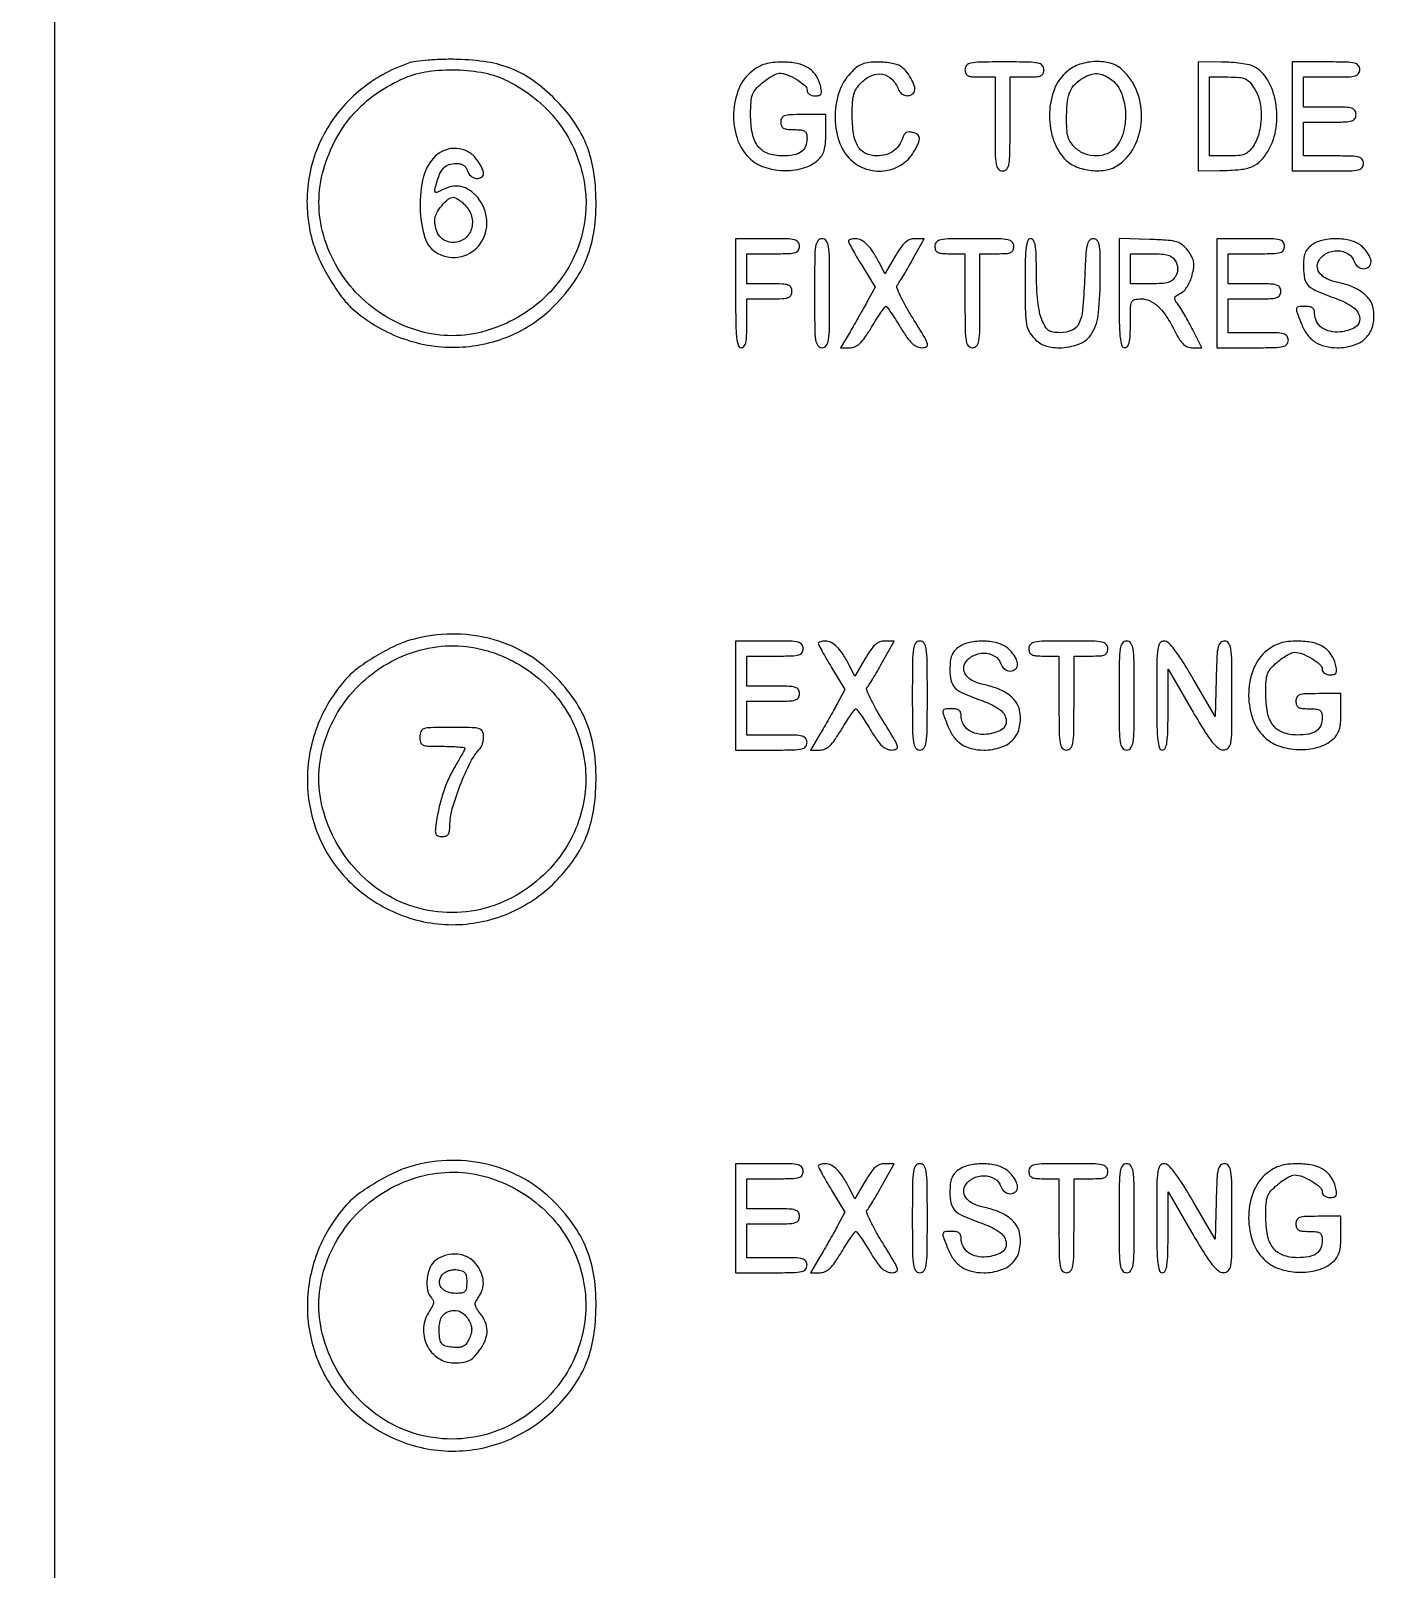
# Model space of a CAD drawing. Extents: x 0 to 1066, y 0 to 761.
# Drawn here: x 777.27 to 807.54, y 632.4 to 667.01 of the extents above; entities that cross this region are included whole.
import ezdxf

# ---------------------------------------------------------------- set-up
doc = ezdxf.new("R2010")
doc.units = 0
doc.header["$MEASUREMENT"] = 0

msp = doc.modelspace()

# ---------------------------------------------------------------- linework, layer by layer
msp.add_lwpolyline([(183.390323, 95.266879, 0.000001), (192.989143, 95.254457, 0.000118)], format="xyb")
for points in [[(409.06215, 749.15415), (40.8618, 749.132981), (40.8618, 380.65769), (40.8618, 12.1824), (501.2973, 12.1824), (961.7328, 12.1824), (961.7328, 380.646631), (961.7328, 749.110861), (961.41555, 749.1633, 0.040886), (961.153339, 749.184871, 0.000002), (934.190609, 749.194398, 0.000089), (904.448031, 749.199508, 0.000054), (869.1804, 749.195529, -0.000029), (813.61687, 749.186499, -0.000004), (696.10453, 749.175037, -0.000004), (556.774728, 749.163736, -0.000004)], [(785.7648, 666.28164, 0.09133), (784.650488, 665.651073, 0.096368), (783.858609, 664.674913, 0.097835), (783.498198, 663.486064, 0.097299), (783.61587, 662.247007, 0.038263), (783.765781, 661.854885, 0.024196), (783.996357, 661.422635, 0.024327), (784.258862, 661.028072, 0.051825), (784.505459, 660.757603, 0.092689), (785.584898, 660.105959, 0.093476), (786.823608, 659.890947, 0.09518), (788.037071, 660.14241, 0.100303), (789.045634, 660.823647, 0.044452), (789.505331, 661.382957, 0.061619), (789.802448, 661.959246, 0.060033), (789.955047, 662.602225, 0.039588), (789.980881, 663.362544, 0.038264), (789.904942, 663.983652, 0.052783), (789.737077, 664.519436, 0.053468), (789.462802, 665.003031, 0.040683), (789.068229, 665.467629, 0.039941), (788.582015, 665.881803, 0.05959), (788.094197, 666.152547, 0.057514), (787.543344, 666.306626, 0.034305), (786.8646, 666.36737, 0.011631), (786.52948, 666.366503, 0.012987), (786.206895, 666.349771, 0.013152), (785.931857, 666.321037, 0.050643)], [(800.584603, 666.097573, 0.123885), (800.301412, 665.704877, 0.085485), (800.187837, 665.165957, 0.082885), (800.260308, 664.603936, 0.104562), (800.512039, 664.145326, 0.111799), (800.750009, 663.968975, 0.06908), (801.086408, 663.873281, 0.069045), (801.436365, 663.872815, 0.111332), (801.714282, 663.976881, 0.131426), (802.095039, 664.40286, 0.103697), (802.255454, 665.002511, 0.101152), (802.16279, 665.628853, 0.118621), (801.832171, 666.128419, 0.118666), (801.572435, 666.275001, 0.075716), (801.226756, 666.318938, 0.073305), (800.871741, 666.257607, 0.095814)], [(787.991051, 665.885776, -0.052849), (788.609134, 665.489941, -0.0578), (789.110038, 664.983713, -0.058464), (789.477321, 664.381754, -0.056259), (789.701118, 663.703362, -0.098539), (789.711819, 662.612473, -0.095631), (789.305722, 661.587766, -0.093019), (788.534923, 660.76616, -0.087441), (787.502489, 660.258045, -0.142138), (786.000913, 660.257257, -0.126554), (784.653759, 661.053159, -0.126554), (783.857857, 662.400313, -0.142138), (783.858645, 663.901889, -0.052138), (784.13117, 664.570399, -0.058709), (784.527705, 665.139498, -0.058827), (785.04489, 665.599954, -0.05269), (785.673961, 665.947413, -0.064306), (786.207854, 666.0957, -0.042295), (786.845345, 666.132681, -0.042431), (787.476562, 666.062067, -0.06705)], [(793.493128, 666.097743, 0.129246), (793.197005, 665.705097, 0.088626), (793.078813, 665.156792, 0.087215), (793.157365, 664.593133, 0.118789), (793.42416, 664.156931, 0.112618), (793.752624, 663.950494, 0.075265), (794.190735, 663.867795, 0.075304), (794.633452, 663.918485, 0.113008), (794.975323, 664.100566, 0.065979), (795.063155, 664.199789, 0.074329), (795.117872, 664.314691, 0.054743), (795.146767, 664.467684, 0.019325), (795.1554, 664.690973), (795.1554, 665.1252), (794.6478, 665.1252, 0.008455), (794.354102, 665.120233, 0.072107), (794.2248, 665.097, 0.188641), (794.163268, 665.045732, 0.12648), (794.1402, 664.956, 0.087745), (794.155199, 664.871192, 0.177212), (794.198363, 664.820036, 0.10769), (794.281966, 664.793753, 0.022514), (794.4363, 664.7868, -0.021714), (794.598385, 664.779758, -0.124268), (794.679065, 664.751751, -0.187079), (794.719495, 664.695064, -0.062494), (794.7324, 664.59222, -0.091498), (794.698763, 664.409947, -0.148314), (794.602974, 664.286386, -0.113347), (794.432888, 664.216247, -0.041372), (794.17172, 664.1946, -0.086758), (793.849134, 664.250999, -0.145015), (793.628923, 664.412975, -0.116882), (793.502979, 664.698149, -0.045825), (793.4634, 665.129089, -0.015089), (793.472047, 665.415568, -0.073154), (793.505295, 665.574358, -0.095003), (793.578751, 665.696379, -0.035007), (793.723691, 665.83678, -0.021479), (793.832486, 665.920617, -0.024071), (793.944126, 665.991463, -0.024321), (794.043991, 666.042028, -0.105406), (794.108592, 666.0558, -0.095864), (794.285927, 666.021484, -0.042073), (794.500496, 665.913465, -0.039621), (794.682919, 665.780547, -0.218876), (794.7324, 665.672927, 0.137225), (794.745937, 665.624532, 0.104143), (794.783796, 665.584139, 0.087371), (794.841339, 665.557335, 0.065501), (794.910771, 665.5482, 0.051376), (795.003748, 665.557779, 0.224479), (795.046699, 665.590225, 0.158116), (795.05738, 665.652988, 0.023398), (795.032542, 665.78085, 0.090086), (794.930294, 666.01084, 0.105062), (794.757833, 666.175882, 0.089301), (794.50928, 666.273988, 0.048933), (794.1825, 666.306781, 0.02471), (793.963034, 666.296418, 0.049497), (793.792912, 666.262729, 0.05494), (793.644439, 666.199221, 0.038421)], [(795.714229, 666.06512, 0.114205), (795.446361, 665.61474, 0.083506), (795.363434, 665.036764, 0.085163), (795.473964, 664.474294, 0.127519), (795.762403, 664.068227, 0.108551), (796.108266, 663.886735, 0.105254), (796.502405, 663.864143, 0.106878), (796.866822, 664.003573, 0.11522), (797.129518, 664.278312, 0.021165), (797.238199, 664.481461, 0.127063), (797.261365, 664.598049, 0.232712), (797.218627, 664.673758, 0.086167), (797.104143, 664.725943, 0.067058), (797.027289, 664.735355, 0.120753), (796.966162, 664.719591, 0.12276), (796.919909, 664.677609, 0.07065), (796.887101, 664.609411, -0.072622), (796.800976, 664.432171, -0.089596), (796.672495, 664.301259, -0.08774), (796.504031, 664.221738, -0.066597), (796.301187, 664.1946, -0.114856), (796.051075, 664.252822, -0.145297), (795.877522, 664.413208, -0.099183), (795.777915, 664.696134, -0.035212), (795.7476, 665.126069, -0.014703), (795.755929, 665.409243, -0.055361), (795.785825, 665.584021, -0.07729), (795.847279, 665.716512, -0.049247), (795.955255, 665.848145, -0.096703), (796.188825, 666.005412, -0.146157), (796.430827, 666.032024, -0.15206), (796.641032, 665.92191, -0.107279), (796.786538, 665.69625, 0.127947), (796.852811, 665.602126, 0.131147), (796.95596, 665.553314, 0.142401), (797.063276, 665.564266, 0.159485), (797.142419, 665.631052, 0.211029), (797.156563, 665.733173, 0.047286), (797.091019, 665.900749, 0.046742), (796.982902, 666.07291, 0.065556), (796.854731, 666.201159, 0.088545), (796.777629, 666.241119, 0.025252), (796.646536, 666.274736, 0.02458), (796.492106, 666.298294, 0.023821), (796.334478, 666.306909, 0.026305), (796.12443, 666.297319, 0.068477), (795.977586, 666.262166, 0.074054), (795.852448, 666.190592, 0.034872)], [(798.2856, 666.1404, 0.094959), (798.302163, 666.053974, 0.184152), (798.34905, 666.002925, 0.098846), (798.442039, 665.97753, 0.017388), (798.624, 665.9712), (798.9624, 665.9712), (798.9624, 664.9137, 0.002827), (798.966131, 664.253741, 0.036854), (798.986934, 664.009537, 0.138781), (799.038194, 663.899068, 0.218517), (799.1316, 663.8562, 0.218517), (799.225006, 663.899068, 0.138781), (799.276266, 664.009537, 0.036854), (799.297069, 664.253741, 0.002827), (799.3008, 664.9137), (799.3008, 665.9712), (799.6815, 665.9712, 0.013964), (799.891258, 665.977059, 0.090841), (799.993463, 666.00175, 0.188085), (800.044034, 666.052795, 0.102588), (800.0622, 666.1404, 0.193568), (800.025002, 666.232885, 0.15568), (799.930013, 666.284421, 0.043488), (799.721005, 666.305667, 0.003595), (799.1739, 666.3096, 0.003595), (798.626795, 666.305667, 0.043488), (798.417788, 666.284421, 0.15568), (798.322798, 666.232885, 0.193568)], [(801.563697, 665.925839, -0.143223), (801.791398, 665.641523, -0.079931), (801.89386, 665.206353, -0.077332), (801.855665, 664.745218, -0.11509), (801.674396, 664.38495, -0.119537), (801.485984, 664.245395, -0.098447), (801.240327, 664.194752, -0.09388), (800.983877, 664.241462, -0.097006), (800.765603, 664.378547, -0.056872), (800.664683, 664.49764, -0.080028), (800.606787, 664.623996, -0.054705), (800.578963, 664.795724, -0.014142), (800.572491, 665.076497, -0.025001), (800.591555, 665.421355, -0.075567), (800.650982, 665.648338, -0.098225), (800.764437, 665.813205, -0.062967), (800.9505, 665.953619, -0.051006), (801.115266, 666.026958, -0.090781), (801.261914, 666.046995, -0.090761), (801.406171, 666.013781, -0.050966)], [(803.5308, 665.0829), (803.5308, 663.8562), (804.01725, 663.864633, 0.018847), (804.48022, 663.890133, 0.076273), (804.753629, 663.958481, 0.107083), (804.944818, 664.092269, 0.057946), (805.115022, 664.325164, 0.09461), (805.286013, 664.829818, 0.077415), (805.276601, 665.400431, 0.083451), (805.100967, 665.900865, 0.148656), (804.790784, 666.202603, 0.065462), (804.67844, 666.243066, 0.01784), (804.492459, 666.276774, 0.017725), (804.276831, 666.300191, 0.017594), (804.05955, 666.308353), (803.5308, 666.3096)], [(804.805753, 665.69625, -0.090931), (804.918074, 665.414531, -0.056823), (804.948135, 665.059609, -0.056208), (804.897225, 664.701788, -0.081785), (804.76843, 664.410909, -0.053857), (804.675167, 664.297366, -0.102503), (804.576165, 664.233735, -0.073821), (804.438488, 664.203009, -0.018052), (804.20565, 664.1946), (803.7846, 664.1946), (803.7846, 665.0829), (803.7846, 665.9712), (804.208843, 665.9712, -0.017821), (804.458818, 665.962288, -0.090339), (804.593317, 665.927735, -0.111314), (804.693076, 665.851366, -0.033754)], [(805.6458, 665.0829), (805.6458, 663.8562), (806.4495, 663.8562, 0.004147), (806.940209, 663.86027, 0.047763), (807.131588, 663.881803, 0.16431), (807.218994, 663.933393, 0.179874), (807.2532, 664.0254, 0.157888), (807.22366, 664.116616, 0.176663), (807.14745, 664.168162, 0.055952), (806.982578, 664.190253, 0.005351), (806.5764, 664.1946), (805.8996, 664.1946), (805.8996, 664.5753), (805.8996, 664.956), (806.4918, 664.956, 0.006583), (806.841692, 664.960607, 0.063075), (806.988825, 664.983193, 0.183695), (807.05767, 665.034626, 0.142406), (807.084, 665.1252, 0.142406), (807.05767, 665.215774, 0.183695), (806.988825, 665.267207, 0.063075), (806.841692, 665.289793, 0.006583), (806.4918, 665.2944), (805.8996, 665.2944), (805.8996, 665.6328), (805.8996, 665.9712), (806.5341, 665.9712, 0.005909), (806.912126, 665.975667, 0.059311), (807.068138, 665.99799, 0.180365), (807.140656, 666.049488, 0.150217), (807.1686, 666.1404, 0.17273), (807.135927, 666.232157, 0.168559), (807.052275, 666.28375, 0.050222), (806.869722, 666.305449, 0.004487), (806.4072, 666.3096), (805.6458, 666.3096)], [(786.377081, 664.195151, 0.145162), (786.103722, 663.731224, 0.067041), (786.025917, 663.028503, 0.068933), (786.134885, 662.358633, 0.197638), (786.428876, 662.00181, 0.179886), (786.948475, 661.931006, 0.185025), (787.380677, 662.218169, 0.171995), (787.529611, 662.740456, 0.160516), (787.32238, 663.257509, 0.067005), (787.140724, 663.42254, 0.100743), (786.944433, 663.506193, 0.102486), (786.733571, 663.505728, 0.071354), (786.509181, 663.424092, -0.018753), (786.403669, 663.372616, -0.344532), (786.369805, 663.381161, -0.220387), (786.360258, 663.422654, -0.009559), (786.394644, 663.571668, -0.037827), (786.466295, 663.786785, -0.095184), (786.557399, 663.923756, -0.119127), (786.678712, 663.999295, -0.080119), (786.840579, 664.0254, -0.057207), (786.934106, 664.014664, -0.090324), (787.008005, 663.982656, -0.09933), (787.061146, 663.929354, -0.082712), (787.093887, 663.8562, 0.161517), (787.165142, 663.746498, 0.132658), (787.293864, 663.690444, 0.178496), (787.407998, 663.714335, 0.258322), (787.4568, 663.802491, 0.094937), (787.445495, 663.861493, 0.024866), (787.405294, 663.949536, 0.02434), (787.348572, 664.047074, 0.022783), (787.28146, 664.140891, 0.1086), (787.090275, 664.298017, 0.103277), (786.847303, 664.364151, 0.101584), (786.594838, 664.327917, 0.101598)], [(787.0338, 663.0948, -0.128106), (787.184274, 662.83832, -0.14276), (787.182027, 662.552179, -0.158781), (787.029985, 662.332959, -0.16381), (786.78, 662.2488, -0.098678), (786.604571, 662.283762, -0.119868), (786.46968, 662.382535, -0.107555), (786.385559, 662.541826, -0.068002), (786.357, 662.750838, -0.124078), (786.394384, 662.899165, -0.048938), (786.512642, 663.075183, -0.048547), (786.658138, 663.220387, -0.173556), (786.78, 663.264, -0.120635), (786.82337, 663.253382, -0.026952), (786.889451, 663.214297, -0.026473), (786.962815, 663.159568, -0.022886)], [(793.125, 661.1067, 0.003213), (793.129328, 660.433179, 0.022561), (793.148338, 660.1056, 0.049302), (793.184253, 659.929877, 0.328801), (793.2519, 659.88, 0.232029), (793.313637, 659.91028, 0.108427), (793.352769, 659.9928, 0.047315), (793.373501, 660.148657, 0.00942), (793.3788, 660.4299), (793.3788, 660.9798), (793.8864, 660.9798, 0.008455), (794.180098, 660.984767, 0.072107), (794.3094, 661.008, 0.188641), (794.370932, 661.059268, 0.12648), (794.394, 661.149, 0.12648), (794.370932, 661.238732, 0.188641), (794.3094, 661.29, 0.072107), (794.180098, 661.313233, 0.008455), (793.8864, 661.3182), (793.3788, 661.3182), (793.3788, 661.6566), (793.3788, 661.995), (793.971, 661.995, 0.006583), (794.320892, 661.999607, 0.063075), (794.468025, 662.022193, 0.183695), (794.53687, 662.073626, 0.142406), (794.5632, 662.1642, 0.165398), (794.532083, 662.255695, 0.1727), (794.452163, 662.307274, 0.052938), (794.278445, 662.329157, 0.004884), (793.8441, 662.3334), (793.125, 662.3334)], [(794.9016, 661.1067, 0.002322), (794.905189, 660.333838, 0.031956), (794.925667, 660.054488, 0.123223), (794.976478, 659.928109, 0.240299), (795.0708, 659.88, 0.240299), (795.165122, 659.928109, 0.123223), (795.215933, 660.054488, 0.031956), (795.236411, 660.333838, 0.002322), (795.24, 661.1067, 0.002322), (795.236411, 661.879562, 0.031956), (795.215933, 662.158912, 0.123223), (795.165122, 662.285291, 0.240299), (795.0708, 662.3334, 0.240299), (794.976478, 662.285291, 0.123223), (794.925667, 662.158912, 0.031956), (794.905189, 661.879562, 0.002322)], [(795.663, 662.281017, 0.12301), (795.671901, 662.245385, 0.003159), (795.751075, 662.099033, 0.006529), (795.847937, 661.927992, 0.00439), (795.962831, 661.735059), (796.262661, 661.241484), (796.087497, 660.920292, -0.002869), (796.005234, 660.771488, -0.001518), (795.901589, 660.587832, -0.00151), (795.794412, 660.400575, -0.002337), (795.700597, 660.23955), (795.488862, 659.88), (795.698088, 659.88, 0.105199), (795.815089, 659.904892, 0.085914), (795.921615, 659.976319, 0.052726), (796.03622, 660.111456, 0.014746), (796.185622, 660.3453, -0.006681), (796.295454, 660.523478, -0.010501), (796.39501, 660.673213, -0.004849), (796.482305, 660.796149, -0.254944), (796.507615, 660.808201, -0.226292), (796.532931, 660.794372, -0.004433), (796.620763, 660.670529, -0.009702), (796.720918, 660.520495, -0.006242), (796.831453, 660.342901, 0.014971), (796.980772, 660.112073, 0.051802), (797.096324, 659.976991, 0.083594), (797.203153, 659.90502, 0.106918), (797.318824, 659.88, 0.130295), (797.417899, 659.906264, 0.351922), (797.442835, 659.96947, 0.060655), (797.379439, 660.110606, 0.002956), (797.111163, 660.548922, -0.011173), (796.95693, 660.810467, -0.01758), (796.837615, 661.042301, -0.011947), (796.752679, 661.234424, -0.293207), (796.762532, 661.289172, 0.047422), (796.800879, 661.339228, 0.003721), (796.88898, 661.482442, 0.005039), (796.991267, 661.655436, 0.003834), (797.099965, 661.84695), (797.371152, 662.3334), (797.159615, 662.3334, 0.093558), (797.045044, 662.311773, 0.088897), (796.943918, 662.249706, 0.059307), (796.841131, 662.133575, 0.018991), (796.716937, 661.938989), (796.485797, 661.544577), (796.35991, 661.790939, 0.025616), (796.221975, 662.029839, 0.052309), (796.086102, 662.19808, 0.070756), (795.951901, 662.299179, 0.126762), (795.819088, 662.3334, 0.031847), (795.759294, 662.329588, 0.049151), (795.708851, 662.318012, 0.063174), (795.673925, 662.301143, 0.253917)], [(797.6088, 662.1642, 0.094959), (797.625363, 662.077774, 0.184152), (797.67225, 662.026725, 0.098846), (797.765239, 662.00133, 0.017388), (797.9472, 661.995), (798.2856, 661.995), (798.2856, 660.9375, 0.002827), (798.289331, 660.277541, 0.036854), (798.310134, 660.033338, 0.138781), (798.361394, 659.922868, 0.218517), (798.4548, 659.88, 0.218517), (798.548206, 659.922868, 0.138781), (798.599466, 660.033338, 0.036854), (798.620269, 660.277541, 0.002827), (798.624, 660.9375), (798.624, 661.995), (799.0047, 661.995, 0.013964), (799.214458, 662.000859, 0.090841), (799.316663, 662.02555, 0.188085), (799.367234, 662.076595, 0.102588), (799.3854, 662.1642, 0.193568), (799.348202, 662.256685, 0.15568), (799.253213, 662.308221, 0.043488), (799.044205, 662.329467, 0.003595), (798.4971, 662.3334, 0.003595), (797.949995, 662.329467, 0.043488), (797.740988, 662.308221, 0.15568), (797.645998, 662.256685, 0.193568)], [(799.6392, 661.314355, 0.003964), (799.644225, 660.680502, 0.037977), (799.66897, 660.411631, 0.086932), (799.72889, 660.242839, 0.067817), (799.846855, 660.087655, 0.045287), (799.964029, 659.98998, 0.061733), (800.085829, 659.926405, 0.057123), (800.226702, 659.891388, 0.032389), (800.402316, 659.88, 0.091481), (800.860083, 659.96446, 0.171956), (801.142883, 660.205325, 0.107033), (801.290919, 660.66513, 0.02456), (801.3312, 661.484683, 0.004091), (801.327058, 661.990882, 0.042042), (801.306104, 662.198879, 0.139542), (801.257841, 662.295871, 0.210994), (801.172867, 662.3334, 0.224554), (801.086366, 662.292489, 0.120063), (801.034004, 662.183607, 0.038088), (801.00321, 661.953674, 0.003955), (800.976425, 661.408462, -0.011778), (800.93275, 660.73471, -0.086058), (800.849904, 660.423262, -0.186836), (800.694186, 660.272354, -0.100409), (800.428224, 660.2184, -0.036356), (800.266466, 660.230177, -0.118728), (800.167554, 660.269881, -0.110433), (800.093563, 660.352102, -0.02926), (800.015583, 660.511783, -0.051176), (799.964026, 660.682361, -0.018965), (799.925664, 660.930597, -0.016895), (799.901092, 661.23099, -0.011958), (799.893, 661.569283, 0.005918), (799.888205, 661.974443, 0.03524), (799.868338, 662.184897, 0.084231), (799.830149, 662.295437, 0.274093), (799.7661, 662.3334, 0.308918), (799.699915, 662.288195, 0.062189), (799.662984, 662.142409, 0.026926), (799.643683, 661.867339, 0.004053)], [(801.7542, 661.110121, 0.003202), (801.758526, 660.434613, 0.022501), (801.777532, 660.10617, 0.049121), (801.81343, 659.929947, 0.329081), (801.8811, 659.88, 0.232029), (801.942837, 659.91028, 0.108427), (801.981969, 659.9928, 0.047315), (802.002701, 660.148657, 0.00942), (802.008, 660.4299, -0.00595), (802.012307, 660.791865, -0.096871), (802.038344, 660.909998, -0.238613), (802.10301, 660.963615, -0.056005), (802.247053, 660.9798, -0.111153), (802.448505, 660.934456, -0.081177), (802.63782, 660.803601, -0.058854), (802.82351, 660.576971, -0.025924), (803.015372, 660.23955, 0.021841), (803.115116, 660.060753, 0.069009), (803.20227, 659.955227, 0.100305), (803.294778, 659.899432, 0.085906), (803.407045, 659.88), (803.61825, 659.88), (803.412073, 660.28185, 0.006834), (803.324006, 660.447872, 0.006481), (803.229898, 660.614412, 0.006451), (803.142851, 660.75956, 0.022591), (803.081427, 660.849675, -0.02569), (803.014848, 660.948664, -0.192002), (803.005929, 661.003464, -0.198014), (803.037263, 661.04839, -0.027525), (803.138128, 661.105575, 0.089041), (803.216081, 661.163414, 0.046566), (803.290598, 661.259076, 0.042448), (803.353834, 661.379402, 0.038847), (803.398064, 661.512263, 0.026721), (803.432034, 661.688622, 0.076578), (803.430042, 661.813041, 0.082928), (803.391016, 661.925384, 0.035157), (803.304672, 662.060062, 0.057331), (803.182102, 662.19034, 0.10358), (803.053717, 662.259632, 0.055706), (802.858585, 662.294574, 0.007564), (802.443358, 662.315671), (801.7542, 662.340243)], [(803.9538, 661.1067), (803.9538, 659.88), (804.7575, 659.88, 0.004147), (805.248209, 659.88407, 0.047763), (805.439588, 659.905603, 0.16431), (805.526994, 659.957193, 0.179874), (805.5612, 660.0492, 0.157888), (805.53166, 660.140416, 0.176663), (805.45545, 660.191963, 0.055952), (805.290578, 660.214053, 0.005351), (804.8844, 660.2184), (804.2076, 660.2184), (804.2076, 660.5991), (804.2076, 660.9798), (804.7998, 660.9798, 0.006583), (805.149692, 660.984407, 0.063075), (805.296825, 661.006993, 0.183695), (805.36567, 661.058426, 0.142406), (805.392, 661.149, 0.142406), (805.36567, 661.239574, 0.183695), (805.296825, 661.291007, 0.063075), (805.149692, 661.313593, 0.006583), (804.7998, 661.3182), (804.2076, 661.3182), (804.2076, 661.6566), (804.2076, 661.995), (804.8421, 661.995, 0.005909), (805.220126, 661.999467, 0.059311), (805.376138, 662.02179, 0.180365), (805.448656, 662.073288, 0.150217), (805.4766, 662.1642, 0.17273), (805.443927, 662.255957, 0.168559), (805.360275, 662.30755, 0.050222), (805.177722, 662.329249, 0.004487), (804.7152, 662.3334), (803.9538, 662.3334)], [(806.08995, 662.191744, 0.064007), (805.997152, 662.107532, 0.085808), (805.939351, 662.009965, 0.066535), (805.908834, 661.880074, 0.024477), (805.8996, 661.691558, 0.055339), (805.928237, 661.433612, 0.149321), (806.018473, 661.275124, 0.090969), (806.212244, 661.149462, 0.013145), (806.653697, 660.979457, -0.070637), (807.028195, 660.783369, -0.215768), (807.167951, 660.540624, -0.299828), (807.060196, 660.336264, -0.104684), (806.726404, 660.23507, -0.073735), (806.499938, 660.249005, -0.104161), (806.315647, 660.330473, -0.119079), (806.196323, 660.469312, -0.118782), (806.1534, 660.647443, 0.082235), (806.140946, 660.722652, 0.147435), (806.104833, 660.773134, 0.119852), (806.040624, 660.801694, 0.045016), (805.9419, 660.8106, 0.028442), (805.787493, 660.80181, 0.327023), (805.745392, 660.762913, 0.139119), (805.752029, 660.683742, 0.005125), (805.861889, 660.400801, 0.065244), (805.990677, 660.171052, 0.088006), (806.164042, 660.008238, 0.085852), (806.38634, 659.912365, 0.059042), (806.659473, 659.88, 0.079385), (807.048677, 659.942186, 0.130563), (807.326488, 660.122824, 0.137881), (807.468628, 660.409302, 0.093265), (807.468828, 660.776047, 0.114024), (807.385295, 660.966928, 0.079467), (807.21627, 661.131686, 0.063948), (806.966922, 661.2635, 0.038754), (806.645766, 661.356234, -0.060203), (806.429087, 661.428977, -0.103319), (806.278006, 661.543845, -0.141227), (806.213642, 661.682635, -0.162669), (806.238078, 661.825946, -0.149104), (806.411837, 661.999003, -0.123853), (806.666231, 662.061498, -0.133716), (806.905553, 661.9949, -0.183571), (807.043073, 661.821472, 0.153609), (807.124987, 661.704812, 0.157876), (807.258016, 661.657661, 0.194842), (807.373996, 661.700972, 0.210147), (807.4224, 661.811053, 0.093821), (807.408733, 661.883246, 0.037607), (807.364883, 661.97417, 0.035541), (807.301523, 662.067663, 0.037508), (807.226597, 662.149453, 0.118482), (807.00087, 662.278194, 0.061394), (806.678523, 662.330156, 0.060569), (806.346356, 662.302254, 0.10142)], [(803.0232, 661.8258, -0.049536), (803.059362, 661.738426, -0.073486), (803.071453, 661.6566, -0.073486), (803.059362, 661.574774, -0.049536), (803.0232, 661.4874, -0.09537), (802.954305, 661.402475, -0.100861), (802.860066, 661.351233, -0.059921), (802.715032, 661.325248, -0.014397), (802.470323, 661.3182), (802.008, 661.3182), (802.008, 661.6566), (802.008, 661.995), (802.470323, 661.995, -0.014397), (802.715032, 661.987952, -0.059921), (802.860066, 661.961967, -0.100861), (802.954305, 661.910725, -0.09537)], [(785.868294, 653.319089, 0.043274), (785.482516, 653.178502, 0.024591), (785.042741, 652.946673, 0.024612), (784.636285, 652.678324, 0.052569), (784.358203, 652.425541, 0.092329), (783.707703, 651.349735, 0.093402), (783.491607, 650.116315, 0.094833), (783.739719, 648.904313, 0.098667), (784.416381, 647.888699, 0.095822), (785.492656, 647.159751, 0.100003), (786.74678, 646.899102, 0.100524), (787.99847, 647.146064, 0.097866), (789.068229, 647.862771, 0.040683), (789.462802, 648.327369, 0.053468), (789.737077, 648.810964, 0.052783), (789.904942, 649.346748, 0.038264), (789.980881, 649.967856, 0.039588), (789.955047, 650.728175, 0.060033), (789.802448, 651.371154, 0.061619), (789.505331, 651.947443, 0.044452), (789.045634, 652.506753, 0.069349), (788.380565, 653.01816, 0.066784), (787.592611, 653.336241, 0.065601), (786.735584, 653.438964, 0.062895)], [(787.547195, 653.06016, -0.111405), (788.768255, 652.376297, -0.116511), (789.553498, 651.244113, -0.118613), (789.74099, 649.89703, -0.118437), (789.295403, 648.611275, -0.138908), (787.99098, 647.454764, -0.150756), (786.317078, 647.201678, -0.149802), (784.783776, 647.935915, -0.136819), (783.858645, 649.428511, -0.141821), (783.856906, 650.943974, -0.128845), (784.658865, 652.29132, -0.128253), (786.022009, 653.076357, -0.139911)], [(793.125, 652.0545), (793.125, 650.8278), (793.9287, 650.8278, 0.004147), (794.419409, 650.83187, 0.047763), (794.610788, 650.853403, 0.16431), (794.698194, 650.904993, 0.179874), (794.7324, 650.997, 0.157888), (794.70286, 651.088216, 0.176663), (794.62665, 651.139762, 0.055952), (794.461778, 651.161853, 0.005351), (794.0556, 651.1662), (793.3788, 651.1662), (793.3788, 651.5469), (793.3788, 651.9276), (793.971, 651.9276, 0.006583), (794.320892, 651.932207, 0.063075), (794.468025, 651.954793, 0.183695), (794.53687, 652.006226, 0.142406), (794.5632, 652.0968, 0.142406), (794.53687, 652.187374, 0.183695), (794.468025, 652.238807, 0.063075), (794.320892, 652.261393, 0.006583), (793.971, 652.266), (793.3788, 652.266), (793.3788, 652.6044), (793.3788, 652.9428), (794.0133, 652.9428, 0.005909), (794.391326, 652.947267, 0.059311), (794.547338, 652.96959, 0.180365), (794.619856, 653.021088, 0.150217), (794.6478, 653.112, 0.17273), (794.615127, 653.203757, 0.168559), (794.531475, 653.25535, 0.050222), (794.348922, 653.277049, 0.004487), (793.8864, 653.2812), (793.125, 653.2812)], [(794.9862, 653.228817, 0.12301), (794.995101, 653.193185, 0.003159), (795.074275, 653.046833, 0.006529), (795.171137, 652.875792, 0.00439), (795.286031, 652.682859), (795.585861, 652.189284), (795.410697, 651.868092, -0.002869), (795.328434, 651.719288, -0.001518), (795.224789, 651.535632, -0.00151), (795.117612, 651.348375, -0.002337), (795.023797, 651.18735), (794.812062, 650.8278), (795.021288, 650.8278, 0.105199), (795.138289, 650.852692, 0.085914), (795.244815, 650.924119, 0.052726), (795.35942, 651.059256, 0.014746), (795.508822, 651.2931, -0.006681), (795.618654, 651.471278, -0.010501), (795.71821, 651.621013, -0.004849), (795.805505, 651.743949, -0.254944), (795.830815, 651.756001, -0.226292), (795.856131, 651.742172, -0.004433), (795.943963, 651.618329, -0.009702), (796.044118, 651.468295, -0.006242), (796.154653, 651.290701, 0.014971), (796.303972, 651.059873, 0.051802), (796.419524, 650.924791, 0.083594), (796.526353, 650.85282, 0.106918), (796.642024, 650.8278, 0.130295), (796.741099, 650.854064, 0.351922), (796.766035, 650.91727, 0.060655), (796.702639, 651.058406, 0.002956), (796.434363, 651.496722, -0.011173), (796.28013, 651.758267, -0.01758), (796.160815, 651.990101, -0.011947), (796.075879, 652.182224, -0.293207), (796.085732, 652.236972, 0.047422), (796.124079, 652.287028, 0.003721), (796.21218, 652.430242, 0.005039), (796.314467, 652.603236, 0.003834), (796.423165, 652.79475), (796.694352, 653.2812), (796.482815, 653.2812, 0.093558), (796.368244, 653.259573, 0.088897), (796.267118, 653.197506, 0.059307), (796.164331, 653.081375, 0.018991), (796.040137, 652.886789), (795.808997, 652.492377), (795.68311, 652.738739, 0.025616), (795.545175, 652.977639, 0.052309), (795.409302, 653.14588, 0.070756), (795.275101, 653.246979, 0.126762), (795.142288, 653.2812, 0.031847), (795.082494, 653.277388, 0.049151), (795.032051, 653.265812, 0.063174), (794.997125, 653.248943, 0.253917)], [(797.1012, 652.0545, 0.002322), (797.104789, 651.281638, 0.031956), (797.125267, 651.002287, 0.123223), (797.176078, 650.875909, 0.240299), (797.2704, 650.8278, 0.240299), (797.364722, 650.875909, 0.123223), (797.415533, 651.002287, 0.031956), (797.436011, 651.281638, 0.002322), (797.4396, 652.0545, 0.002322), (797.436011, 652.827362, 0.031956), (797.415533, 653.106712, 0.123223), (797.364722, 653.233091, 0.240299), (797.2704, 653.2812, 0.240299), (797.176078, 653.233091, 0.123223), (797.125267, 653.106712, 0.031956), (797.104789, 652.827362, 0.002322)], [(798.13755, 653.139544, 0.064007), (798.044752, 653.055332, 0.085808), (797.986951, 652.957765, 0.066535), (797.956434, 652.827874, 0.024477), (797.9472, 652.639358, 0.055339), (797.975837, 652.381412, 0.149321), (798.066073, 652.222924, 0.090969), (798.259844, 652.097262, 0.013145), (798.701297, 651.927257, -0.070637), (799.075795, 651.731169, -0.215768), (799.215551, 651.488424, -0.299828), (799.107796, 651.284064, -0.104684), (798.774004, 651.18287, -0.073735), (798.547538, 651.196805, -0.104161), (798.363247, 651.278273, -0.119079), (798.243923, 651.417112, -0.118782), (798.201, 651.595243, 0.082235), (798.188546, 651.670452, 0.147435), (798.152433, 651.720934, 0.119852), (798.088224, 651.749494, 0.045016), (797.9895, 651.7584, 0.028442), (797.835093, 651.74961, 0.327023), (797.792992, 651.710713, 0.139119), (797.799629, 651.631542, 0.005125), (797.909489, 651.348601, 0.065244), (798.038277, 651.118852, 0.088006), (798.211642, 650.956038, 0.085852), (798.43394, 650.860165, 0.059042), (798.707073, 650.8278, 0.079385), (799.096277, 650.889986, 0.130563), (799.374088, 651.070624, 0.137881), (799.516228, 651.357102, 0.093265), (799.516428, 651.723847, 0.114024), (799.432895, 651.914728, 0.079467), (799.26387, 652.079486, 0.063948), (799.014522, 652.2113, 0.038754), (798.693366, 652.304034, -0.060203), (798.476687, 652.376777, -0.103319), (798.325606, 652.491645, -0.141227), (798.261242, 652.630435, -0.162669), (798.285678, 652.773746, -0.149104), (798.459437, 652.946803, -0.123853), (798.713831, 653.009298, -0.133716), (798.953153, 652.9427, -0.183571), (799.090673, 652.769272, 0.153609), (799.172587, 652.652612, 0.157876), (799.305616, 652.605461, 0.194842), (799.421596, 652.648772, 0.210147), (799.47, 652.758853, 0.093821), (799.456333, 652.831046, 0.037607), (799.412483, 652.92197, 0.035541), (799.349123, 653.015463, 0.037508), (799.274197, 653.097253, 0.118482), (799.04847, 653.225994, 0.061394), (798.726123, 653.277956, 0.060569), (798.393956, 653.250054, 0.10142)], [(799.7238, 653.112, 0.094959), (799.740363, 653.025574, 0.184152), (799.78725, 652.974525, 0.098846), (799.880239, 652.94913, 0.017388), (800.0622, 652.9428), (800.4006, 652.9428), (800.4006, 651.8853, 0.002827), (800.404331, 651.225341, 0.036854), (800.425134, 650.981137, 0.138781), (800.476394, 650.870668, 0.218517), (800.5698, 650.8278, 0.218517), (800.663206, 650.870668, 0.138781), (800.714466, 650.981137, 0.036854), (800.735269, 651.225341, 0.002827), (800.739, 651.8853), (800.739, 652.9428), (801.1197, 652.9428, 0.013964), (801.329458, 652.948659, 0.090841), (801.431663, 652.97335, 0.188085), (801.482234, 653.024395, 0.102588), (801.5004, 653.112, 0.193568), (801.463202, 653.204485, 0.15568), (801.368213, 653.256021, 0.043488), (801.159205, 653.277267, 0.003595), (800.6121, 653.2812, 0.003595), (800.064995, 653.277267, 0.043488), (799.855988, 653.256021, 0.15568), (799.760998, 653.204485, 0.193568)], [(801.7542, 652.0545, 0.002322), (801.757789, 651.281638, 0.031956), (801.778267, 651.002287, 0.123223), (801.829078, 650.875909, 0.240299), (801.9234, 650.8278, 0.240299), (802.017722, 650.875909, 0.123223), (802.068533, 651.002287, 0.031956), (802.089011, 651.281638, 0.002322), (802.0926, 652.0545, 0.002322), (802.089011, 652.827362, 0.031956), (802.068533, 653.106712, 0.123223), (802.017722, 653.233091, 0.240299), (801.9234, 653.2812, 0.240299), (801.829078, 653.233091, 0.123223), (801.778267, 653.106712, 0.031956), (801.757789, 652.827362, 0.002322)], [(802.6002, 652.0545, 0.003213), (802.604528, 651.380979, 0.022561), (802.623538, 651.0534, 0.049302), (802.659453, 650.877677, 0.328801), (802.7271, 650.8278, 0.295501), (802.792472, 650.870131, 0.070336), (802.830206, 651.000831, 0.029944), (802.85024, 651.248394, 0.004715), (802.855837, 651.73725), (802.857674, 652.6467), (803.384587, 651.740557, 0.006242), (803.663961, 651.273624, 0.029041), (803.843682, 651.016337, 0.052989), (803.980926, 650.875838, 0.170079), (804.10185, 650.831107, 0.199339), (804.210131, 650.873873, 0.163117), (804.267825, 650.985306, 0.036571), (804.288904, 651.244181, 0.002034), (804.2922, 652.0545, 0.002367), (804.288569, 652.821672, 0.031318), (804.268184, 653.103983, 0.117824), (804.218377, 653.232677, 0.246563), (804.12596, 653.2812, 0.195513), (804.035155, 653.244282, 0.145553), (803.981852, 653.148856, 0.043894), (803.954339, 652.942593, 0.004128), (803.93561, 652.431318), (803.9115, 651.581436), (803.418317, 652.431318, 0.007787), (803.178238, 652.830583, 0.025041), (803.001401, 653.08521, 0.035073), (802.863547, 653.240118, 0.195814), (802.762667, 653.2812, 0.254619), (802.672661, 653.232188, 0.110911), (802.624151, 653.100358, 0.030502), (802.603887, 652.814186, 0.002427)], [(805.083328, 653.069343, 0.129246), (804.787205, 652.676697, 0.088626), (804.669013, 652.128392, 0.087215), (804.747565, 651.564733, 0.118789), (805.01436, 651.128531, 0.112618), (805.342824, 650.922094, 0.075265), (805.780935, 650.839395, 0.075304), (806.223652, 650.890085, 0.113008), (806.565523, 651.072166, 0.065979), (806.653355, 651.171389, 0.074329), (806.708072, 651.286291, 0.054743), (806.736967, 651.439284, 0.019325), (806.7456, 651.662573), (806.7456, 652.0968), (806.238, 652.0968, 0.008455), (805.944302, 652.091833, 0.072107), (805.815, 652.0686, 0.188641), (805.753468, 652.017332, 0.12648), (805.7304, 651.9276, 0.087745), (805.745399, 651.842792, 0.177212), (805.788563, 651.791636, 0.10769), (805.872166, 651.765353, 0.022514), (806.0265, 651.7584, -0.021714), (806.188585, 651.751358, -0.124268), (806.269265, 651.723351, -0.187079), (806.309695, 651.666664, -0.062494), (806.3226, 651.56382, -0.091498), (806.288963, 651.381547, -0.148314), (806.193174, 651.257986, -0.113347), (806.023088, 651.187847, -0.041372), (805.76192, 651.1662, -0.086758), (805.439334, 651.222599, -0.145015), (805.219123, 651.384575, -0.116882), (805.093179, 651.669749, -0.045825), (805.0536, 652.100689, -0.015089), (805.062247, 652.387168, -0.073154), (805.095495, 652.545958, -0.095003), (805.168951, 652.667979, -0.035007), (805.313891, 652.80838, -0.021479), (805.422686, 652.892217, -0.024071), (805.534326, 652.963063, -0.024321), (805.634191, 653.013628, -0.105406), (805.698792, 653.0274, -0.095864), (805.876127, 652.993084, -0.042073), (806.090696, 652.885065, -0.039621), (806.273119, 652.752147, -0.218876), (806.3226, 652.644527, 0.137225), (806.336137, 652.596132, 0.104143), (806.373996, 652.555739, 0.087371), (806.431539, 652.528935, 0.065501), (806.500971, 652.5198, 0.051376), (806.593948, 652.529379, 0.224479), (806.636899, 652.561825, 0.158116), (806.64758, 652.624588, 0.023398), (806.622742, 652.75245, 0.090086), (806.520494, 652.98244, 0.105062), (806.348033, 653.147482, 0.089301), (806.09948, 653.245588, 0.048933), (805.7727, 653.278381, 0.02471), (805.553234, 653.268018, 0.049497), (805.383112, 653.234329, 0.05494), (805.234639, 653.170821, 0.038421)], [(786.0186, 651.1239, 0.072846), (786.036393, 651.002417, 0.224968), (786.09051, 650.942362, 0.091609), (786.207954, 650.917074, 0.007344), (786.5262, 650.9124, -0.008126), (786.720826, 650.909237, -0.013482), (786.884693, 650.899481, -0.007088), (787.018119, 650.886012, -0.380981), (787.0338, 650.868419, -0.118463), (787.026858, 650.839532, -0.004911), (786.977289, 650.744659, -0.008281), (786.915127, 650.632968, -0.005762), (786.84142, 650.508869, 0.026494), (786.687918, 650.224169, 0.026358), (786.565091, 649.924347, 0.025126), (786.469753, 649.599977, 0.019918), (786.398664, 649.24155, 0.010991), (786.36996, 649.028595, 0.109023), (786.379373, 648.939432, 0.242306), (786.423635, 648.896257, 0.074519), (786.518764, 648.882, 0.071188), (786.604659, 648.894292, 0.160007), (786.658302, 648.931117, 0.125869), (786.687385, 648.999626, 0.036791), (786.696316, 649.11465, -0.06804), (786.751314, 649.505472, -0.024159), (786.931388, 650.041701, -0.023961), (787.16089, 650.555338, -0.073494), (787.380172, 650.86587, 0.088127), (787.409631, 650.910273, 0.034555), (787.434291, 650.979789, 0.03287), (787.451149, 651.06043, 0.035106), (787.4568, 651.14082, 0.121445), (787.429737, 651.250599, 0.208736), (787.357487, 651.308527, 0.061809), (787.195917, 651.331428, 0.004335), (786.7377, 651.3354, 0.004059), (786.266238, 651.331573, 0.067556), (786.11166, 651.308029, 0.226266), (786.043124, 651.246561, 0.098988)], [(785.868294, 641.475089, 0.043274), (785.482516, 641.334502, 0.024591), (785.042741, 641.102673, 0.024612), (784.636285, 640.834324, 0.052569), (784.358203, 640.581541, 0.092329), (783.707703, 639.505735, 0.093402), (783.491607, 638.272315, 0.094833), (783.739719, 637.060313, 0.098667), (784.416381, 636.044699, 0.095822), (785.492656, 635.315751, 0.100003), (786.74678, 635.055102, 0.100524), (787.99847, 635.302064, 0.097866), (789.068229, 636.018771, 0.040683), (789.462802, 636.483369, 0.053468), (789.737077, 636.966964, 0.052783), (789.904942, 637.502748, 0.038264), (789.980881, 638.123856, 0.039588), (789.955047, 638.884175, 0.060033), (789.802448, 639.527154, 0.061619), (789.505331, 640.103443, 0.044452), (789.045634, 640.662753, 0.069349), (788.380565, 641.17416, 0.066784), (787.592611, 641.492241, 0.065601), (786.735584, 641.594964, 0.062895)], [(793.125, 640.2951), (793.125, 639.0684), (793.9287, 639.0684, 0.004147), (794.419409, 639.07247, 0.047763), (794.610788, 639.094003, 0.16431), (794.698194, 639.145593, 0.179874), (794.7324, 639.2376, 0.157888), (794.70286, 639.328816, 0.176663), (794.62665, 639.380363, 0.055952), (794.461778, 639.402453, 0.005351), (794.0556, 639.4068), (793.3788, 639.4068), (793.3788, 639.7875), (793.3788, 640.1682), (793.971, 640.1682, 0.006583), (794.320892, 640.172807, 0.063075), (794.468025, 640.195393, 0.183695), (794.53687, 640.246826, 0.142406), (794.5632, 640.3374, 0.142406), (794.53687, 640.427974, 0.183695), (794.468025, 640.479407, 0.063075), (794.320892, 640.501993, 0.006583), (793.971, 640.5066), (793.3788, 640.5066), (793.3788, 640.845), (793.3788, 641.1834), (794.0133, 641.1834, 0.005909), (794.391326, 641.187867, 0.059311), (794.547338, 641.21019, 0.180365), (794.619856, 641.261688, 0.150217), (794.6478, 641.3526, 0.17273), (794.615127, 641.444357, 0.168559), (794.531475, 641.49595, 0.050222), (794.348922, 641.517649, 0.004487), (793.8864, 641.5218), (793.125, 641.5218)], [(794.9862, 641.469417, 0.12301), (794.995101, 641.433785, 0.003159), (795.074275, 641.287433, 0.006529), (795.171137, 641.116392, 0.00439), (795.286031, 640.923459), (795.585861, 640.429884), (795.410697, 640.108692, -0.002869), (795.328434, 639.959888, -0.001518), (795.224789, 639.776232, -0.00151), (795.117612, 639.588975, -0.002337), (795.023797, 639.42795), (794.812062, 639.0684), (795.021288, 639.0684, 0.105199), (795.138289, 639.093292, 0.085914), (795.244815, 639.164719, 0.052726), (795.35942, 639.299856, 0.014746), (795.508822, 639.5337, -0.006681), (795.618654, 639.711878, -0.010501), (795.71821, 639.861613, -0.004849), (795.805505, 639.984549, -0.254944), (795.830815, 639.996601, -0.226292), (795.856131, 639.982772, -0.004433), (795.943963, 639.858929, -0.009702), (796.044118, 639.708895, -0.006242), (796.154653, 639.531301, 0.014971), (796.303972, 639.300473, 0.051802), (796.419524, 639.165391, 0.083594), (796.526353, 639.09342, 0.106918), (796.642024, 639.0684, 0.130295), (796.741099, 639.094664, 0.351922), (796.766035, 639.15787, 0.060655), (796.702639, 639.299006, 0.002956), (796.434363, 639.737322, -0.011173), (796.28013, 639.998867, -0.01758), (796.160815, 640.230701, -0.011947), (796.075879, 640.422824, -0.293207), (796.085732, 640.477572, 0.047422), (796.124079, 640.527628, 0.003721), (796.21218, 640.670842, 0.005039), (796.314467, 640.843836, 0.003834), (796.423165, 641.03535), (796.694352, 641.5218), (796.482815, 641.5218, 0.093558), (796.368244, 641.500173, 0.088897), (796.267118, 641.438106, 0.059307), (796.164331, 641.321975, 0.018991), (796.040137, 641.127389), (795.808997, 640.732977), (795.68311, 640.979339, 0.025616), (795.545175, 641.218239, 0.052309), (795.409302, 641.38648, 0.070756), (795.275101, 641.487579, 0.126762), (795.142288, 641.5218, 0.031847), (795.082494, 641.517988, 0.049151), (795.032051, 641.506412, 0.063174), (794.997125, 641.489543, 0.253917)], [(797.1012, 640.2951, 0.002322), (797.104789, 639.522238, 0.031956), (797.125267, 639.242888, 0.123223), (797.176078, 639.116509, 0.240299), (797.2704, 639.0684, 0.240299), (797.364722, 639.116509, 0.123223), (797.415533, 639.242888, 0.031956), (797.436011, 639.522238, 0.002322), (797.4396, 640.2951, 0.002322), (797.436011, 641.067962, 0.031956), (797.415533, 641.347312, 0.123223), (797.364722, 641.473691, 0.240299), (797.2704, 641.5218, 0.240299), (797.176078, 641.473691, 0.123223), (797.125267, 641.347312, 0.031956), (797.104789, 641.067962, 0.002322)], [(798.13755, 641.380144, 0.064007), (798.044752, 641.295932, 0.085808), (797.986951, 641.198365, 0.066535), (797.956434, 641.068474, 0.024477), (797.9472, 640.879958, 0.055339), (797.975837, 640.622012, 0.149321), (798.066073, 640.463524, 0.090969), (798.259844, 640.337862, 0.013145), (798.701297, 640.167857, -0.070637), (799.075795, 639.971769, -0.215768), (799.215551, 639.729024, -0.299828), (799.107796, 639.524664, -0.104684), (798.774004, 639.42347, -0.073735), (798.547538, 639.437405, -0.104161), (798.363247, 639.518873, -0.119079), (798.243923, 639.657712, -0.118782), (798.201, 639.835843, 0.082235), (798.188546, 639.911052, 0.147435), (798.152433, 639.961534, 0.119852), (798.088224, 639.990094, 0.045016), (797.9895, 639.999, 0.028442), (797.835093, 639.99021, 0.327023), (797.792992, 639.951313, 0.139119), (797.799629, 639.872142, 0.005125), (797.909489, 639.589201, 0.065244), (798.038277, 639.359452, 0.088006), (798.211642, 639.196638, 0.085852), (798.43394, 639.100765, 0.059042), (798.707073, 639.0684, 0.079385), (799.096277, 639.130586, 0.130563), (799.374088, 639.311224, 0.137881), (799.516228, 639.597702, 0.093265), (799.516428, 639.964447, 0.114024), (799.432895, 640.155328, 0.079467), (799.26387, 640.320086, 0.063948), (799.014522, 640.4519, 0.038754), (798.693366, 640.544634, -0.060203), (798.476687, 640.617377, -0.103319), (798.325606, 640.732245, -0.141227), (798.261242, 640.871035, -0.162669), (798.285678, 641.014346, -0.149104), (798.459437, 641.187403, -0.123853), (798.713831, 641.249898, -0.133716), (798.953153, 641.1833, -0.183571), (799.090673, 641.009872, 0.153609), (799.172587, 640.893212, 0.157876), (799.305616, 640.846061, 0.194842), (799.421596, 640.889372, 0.210147), (799.47, 640.999453, 0.093821), (799.456333, 641.071646, 0.037607), (799.412483, 641.16257, 0.035541), (799.349123, 641.256063, 0.037508), (799.274197, 641.337853, 0.118482), (799.04847, 641.466594, 0.061394), (798.726123, 641.518556, 0.060569), (798.393956, 641.490654, 0.10142)], [(799.7238, 641.3526, 0.094959), (799.740363, 641.266174, 0.184152), (799.78725, 641.215125, 0.098846), (799.880239, 641.18973, 0.017388), (800.0622, 641.1834), (800.4006, 641.1834), (800.4006, 640.1259, 0.002827), (800.404331, 639.465941, 0.036854), (800.425134, 639.221738, 0.138781), (800.476394, 639.111268, 0.218517), (800.5698, 639.0684, 0.218517), (800.663206, 639.111268, 0.138781), (800.714466, 639.221738, 0.036854), (800.735269, 639.465941, 0.002827), (800.739, 640.1259), (800.739, 641.1834), (801.1197, 641.1834, 0.013964), (801.329458, 641.189259, 0.090841), (801.431663, 641.21395, 0.188085), (801.482234, 641.264995, 0.102588), (801.5004, 641.3526, 0.193568), (801.463202, 641.445085, 0.15568), (801.368213, 641.496621, 0.043488), (801.159205, 641.517867, 0.003595), (800.6121, 641.5218, 0.003595), (800.064995, 641.517867, 0.043488), (799.855988, 641.496621, 0.15568), (799.760998, 641.445085, 0.193568)], [(801.7542, 640.2951, 0.002322), (801.757789, 639.522238, 0.031956), (801.778267, 639.242888, 0.123223), (801.829078, 639.116509, 0.240299), (801.9234, 639.0684, 0.240299), (802.017722, 639.116509, 0.123223), (802.068533, 639.242888, 0.031956), (802.089011, 639.522238, 0.002322), (802.0926, 640.2951, 0.002322), (802.089011, 641.067962, 0.031956), (802.068533, 641.347312, 0.123223), (802.017722, 641.473691, 0.240299), (801.9234, 641.5218, 0.240299), (801.829078, 641.473691, 0.123223), (801.778267, 641.347312, 0.031956), (801.757789, 641.067962, 0.002322)], [(802.6002, 640.2951, 0.003213), (802.604528, 639.621579, 0.022561), (802.623538, 639.294, 0.049302), (802.659453, 639.118277, 0.328801), (802.7271, 639.0684, 0.295501), (802.792472, 639.110731, 0.070336), (802.830206, 639.241431, 0.029944), (802.85024, 639.488994, 0.004715), (802.855837, 639.97785), (802.857674, 640.8873), (803.384587, 639.981157, 0.006242), (803.663961, 639.514224, 0.029041), (803.843682, 639.256937, 0.052989), (803.980926, 639.116438, 0.170079), (804.10185, 639.071707, 0.199339), (804.210131, 639.114473, 0.163117), (804.267825, 639.225906, 0.036571), (804.288904, 639.484781, 0.002034), (804.2922, 640.2951, 0.002367), (804.288569, 641.062272, 0.031318), (804.268184, 641.344583, 0.117824), (804.218377, 641.473277, 0.246563), (804.12596, 641.5218, 0.195513), (804.035155, 641.484882, 0.145553), (803.981852, 641.389456, 0.043894), (803.954339, 641.183193, 0.004128), (803.93561, 640.671918), (803.9115, 639.822036), (803.418317, 640.671918, 0.007787), (803.178238, 641.071183, 0.025041), (803.001401, 641.32581, 0.035073), (802.863547, 641.480718, 0.195814), (802.762667, 641.5218, 0.254619), (802.672661, 641.472788, 0.110911), (802.624151, 641.340958, 0.030502), (802.603887, 641.054786, 0.002427)], [(805.083328, 641.309943, 0.129246), (804.787205, 640.917297, 0.088626), (804.669013, 640.368992, 0.087215), (804.747565, 639.805333, 0.118789), (805.01436, 639.369131, 0.112618), (805.342824, 639.162694, 0.075265), (805.780935, 639.079995, 0.075304), (806.223652, 639.130685, 0.113008), (806.565523, 639.312766, 0.065979), (806.653355, 639.411989, 0.074329), (806.708072, 639.526891, 0.054743), (806.736967, 639.679884, 0.019325), (806.7456, 639.903173), (806.7456, 640.3374), (806.238, 640.3374, 0.008455), (805.944302, 640.332433, 0.072107), (805.815, 640.3092, 0.188641), (805.753468, 640.257932, 0.12648), (805.7304, 640.1682, 0.087745), (805.745399, 640.083392, 0.177212), (805.788563, 640.032236, 0.10769), (805.872166, 640.005953, 0.022514), (806.0265, 639.999, -0.021714), (806.188585, 639.991958, -0.124268), (806.269265, 639.963951, -0.187079), (806.309695, 639.907264, -0.062494), (806.3226, 639.80442, -0.091498), (806.288963, 639.622147, -0.148314), (806.193174, 639.498586, -0.113347), (806.023088, 639.428447, -0.041372), (805.76192, 639.4068, -0.086758), (805.439334, 639.463199, -0.145015), (805.219123, 639.625175, -0.116882), (805.093179, 639.910349, -0.045825), (805.0536, 640.341289, -0.015089), (805.062247, 640.627768, -0.073154), (805.095495, 640.786558, -0.095003), (805.168951, 640.908579, -0.035007), (805.313891, 641.04898, -0.021479), (805.422686, 641.132817, -0.024071), (805.534326, 641.203663, -0.024321), (805.634191, 641.254228, -0.105406), (805.698792, 641.268, -0.095864), (805.876127, 641.233684, -0.042073), (806.090696, 641.125665, -0.039621), (806.273119, 640.992747, -0.218876), (806.3226, 640.885127, 0.137225), (806.336137, 640.836732, 0.104143), (806.373996, 640.796339, 0.087371), (806.431539, 640.769535, 0.065501), (806.500971, 640.7604, 0.051376), (806.593948, 640.769979, 0.224479), (806.636899, 640.802425, 0.158116), (806.64758, 640.865188, 0.023398), (806.622742, 640.99305, 0.090086), (806.520494, 641.22304, 0.105062), (806.348033, 641.388082, 0.089301), (806.09948, 641.486188, 0.048933), (805.7727, 641.518981, 0.02471), (805.553234, 641.508618, 0.049497), (805.383112, 641.474929, 0.05494), (805.234639, 641.411421, 0.038421)], [(787.547195, 641.21616, -0.111405), (788.768255, 640.532297, -0.116511), (789.553498, 639.400113, -0.118613), (789.74099, 638.05303, -0.118437), (789.295403, 636.767275, -0.138908), (787.99098, 635.610764, -0.150756), (786.317078, 635.357678, -0.149802), (784.783776, 636.091915, -0.136819), (783.858645, 637.584511, -0.141821), (783.856906, 639.099974, -0.128845), (784.658865, 640.44732, -0.128253), (786.022009, 641.232357, -0.139911)], [(786.37815, 639.349744, 0.145074), (786.251715, 639.19132, 0.068343), (786.186606, 638.935219, 0.068849), (786.193141, 638.67386, 0.157001), (786.282191, 638.500249, -0.105967), (786.318071, 638.444792, -0.12773), (786.324803, 638.383281, -0.087141), (786.300124, 638.308534, -0.029574), (786.239891, 638.210705, 0.133647), (786.105065, 637.835881, 0.131682), (786.177654, 637.442085, 0.136646), (786.43379, 637.147533, 0.148089), (786.797305, 637.039295, 0.032237), (787.007355, 637.053833, 0.093954), (787.144729, 637.099495, 0.088894), (787.26013, 637.193887, 0.026944), (787.398254, 637.374074, 0.062415), (787.501859, 637.575301, 0.093599), (787.534057, 637.769688, 0.095089), (787.493031, 637.960196, 0.066296), (787.380791, 638.149963, -0.023843), (787.296031, 638.268981, -0.11452), (787.268215, 638.346846, -0.142852), (787.280654, 638.419878, -0.044748), (787.338491, 638.515942, 0.082394), (787.427722, 638.692938, 0.094828), (787.449107, 638.880625, 0.087767), (787.39951, 639.074278, 0.060249), (787.28146, 639.268491, 0.106875), (787.100609, 639.418161, 0.097479), (786.867987, 639.486074, 0.09197), (786.615381, 639.462331, 0.083179)], [(787.0761, 638.8569, -0.030512), (787.067447, 638.715236, -0.162634), (787.034568, 638.646197, -0.168997), (786.967575, 638.612246, -0.033572), (786.83152, 638.6031, -0.088915), (786.634681, 638.638383, -0.147063), (786.500999, 638.739326, -0.185666), (786.463182, 638.878757, -0.148688), (786.523864, 639.023286, -0.082658), (786.584734, 639.075937, -0.055537), (786.668218, 639.114958, -0.052988), (786.762967, 639.136184, -0.057624), (786.857359, 639.136127, -0.048389), (786.970988, 639.11162, -0.150405), (787.034603, 639.067375, -0.132641), (787.066884, 638.991189, -0.034273)], [(787.118013, 638.011623, -0.037717), (787.168958, 637.896307, -0.077317), (787.18721, 637.799454, -0.077319), (787.175179, 637.701636, -0.03772), (787.131701, 637.583308, -0.046789), (787.068079, 637.472456, -0.121427), (786.999004, 637.412532, -0.109035), (786.905152, 637.387997, -0.033676), (786.758242, 637.392235, -0.03258), (786.604859, 637.417194, -0.143036), (786.525649, 637.461561, -0.140171), (786.481897, 637.542121, -0.030838), (786.456978, 637.699176, -0.035521), (786.454107, 637.815462, -0.033843), (786.467554, 637.932916, -0.03571), (786.493927, 638.034909, -0.092336), (786.530787, 638.101026, -0.12999), (786.668331, 638.199125, -0.128728), (786.836923, 638.216886, -0.122344), (786.999147, 638.149336, -0.110789)]]:
    msp.add_lwpolyline(points, format="xyb", close=True)
msp.add_lwpolyline([(960.8868, 569.4426), (960.8868, 403.4574), (869.3496, 403.4574), (777.8124, 403.4574), (777.8124, 473.6754), (777.8124, 543.8934), (868.7574, 543.8934), (959.7024, 543.8934), (959.7024, 544.4433), (959.7024, 544.9932), (868.7574, 544.9932), (777.8124, 544.9932), (777.8124, 550.7883), (777.8124, 556.5834), (868.7574, 556.5834), (959.7024, 556.5834), (959.7024, 557.1333), (959.7024, 557.6832), (868.7574, 557.6832), (777.8124, 557.6832), (777.8124, 646.5555), (777.8124, 735.4278), (869.3496, 735.4278), (960.8868, 735.4278)], close=True)

doc.saveas('drawing.dxf')
